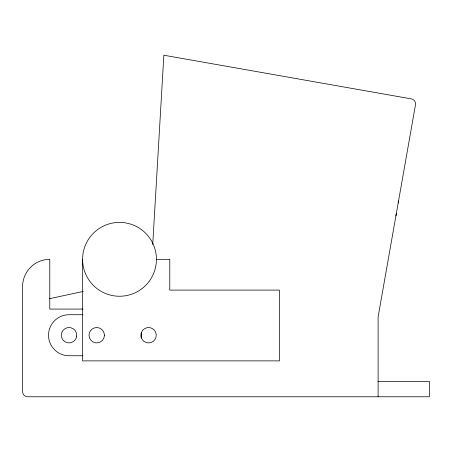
<?xml version="1.0" encoding="UTF-8"?>
<svg xmlns="http://www.w3.org/2000/svg" width="452" height="452" viewBox="0 0 452 452"><rect width="100%" height="100%" fill="white"/><g stroke="black" fill="none" stroke-linecap="round" stroke-linejoin="round"><path stroke-width="0.68" d="M152.725 244.549L163.861 55.223L411.354 98.892A5.096 5.096 0 0 1 415.49 104.802L378.109 316.942L378.109 396.777M395.918 215.926L396.314 213.706M398.545 201.033L398.201 202.993M49.483 298.693L83.264 291.416M156.443 259.329A36.928 36.928 0 0 1 101.056 291.308A36.928 36.928 0 0 1 101.056 227.345A36.928 36.928 0 0 1 156.443 259.329L169.782 259.329L169.782 290.099L279.438 290.099L279.438 360.877L82.592 360.877L82.592 259.329M83.123 309.078L49.782 309.078L49.782 259.329A27.182 27.182 0 0 0 22.6 286.512L22.6 391.652A5.13 5.13 0 0 0 27.73 396.777L429.4 396.777L429.4 381.392L378.109 381.392M83.055 314.722L69.037 314.722A20.515 20.515 0 0 0 48.522 335.237A20.515 20.515 0 0 0 69.037 355.752L83.055 355.752M141.227 332.559A20.515 20.515 0 0 1 141.227 337.915M141.064 336.932L140.877 334.938A7.695 7.695 0 0 1 152.087 328.389A7.695 7.695 0 0 1 153.279 341.316A7.695 7.695 0 0 1 141.064 336.932M104.401 335.604L104.237 333.604A7.695 7.695 0 0 0 92.061 329.107A7.695 7.695 0 0 0 93.135 342.04A7.695 7.695 0 0 0 104.401 335.604M76.687 336.096L76.648 334.084A7.695 7.695 0 0 0 61.393 334.373L61.432 336.384A7.695 7.695 0 0 0 76.682 336.096"/></g></svg>
